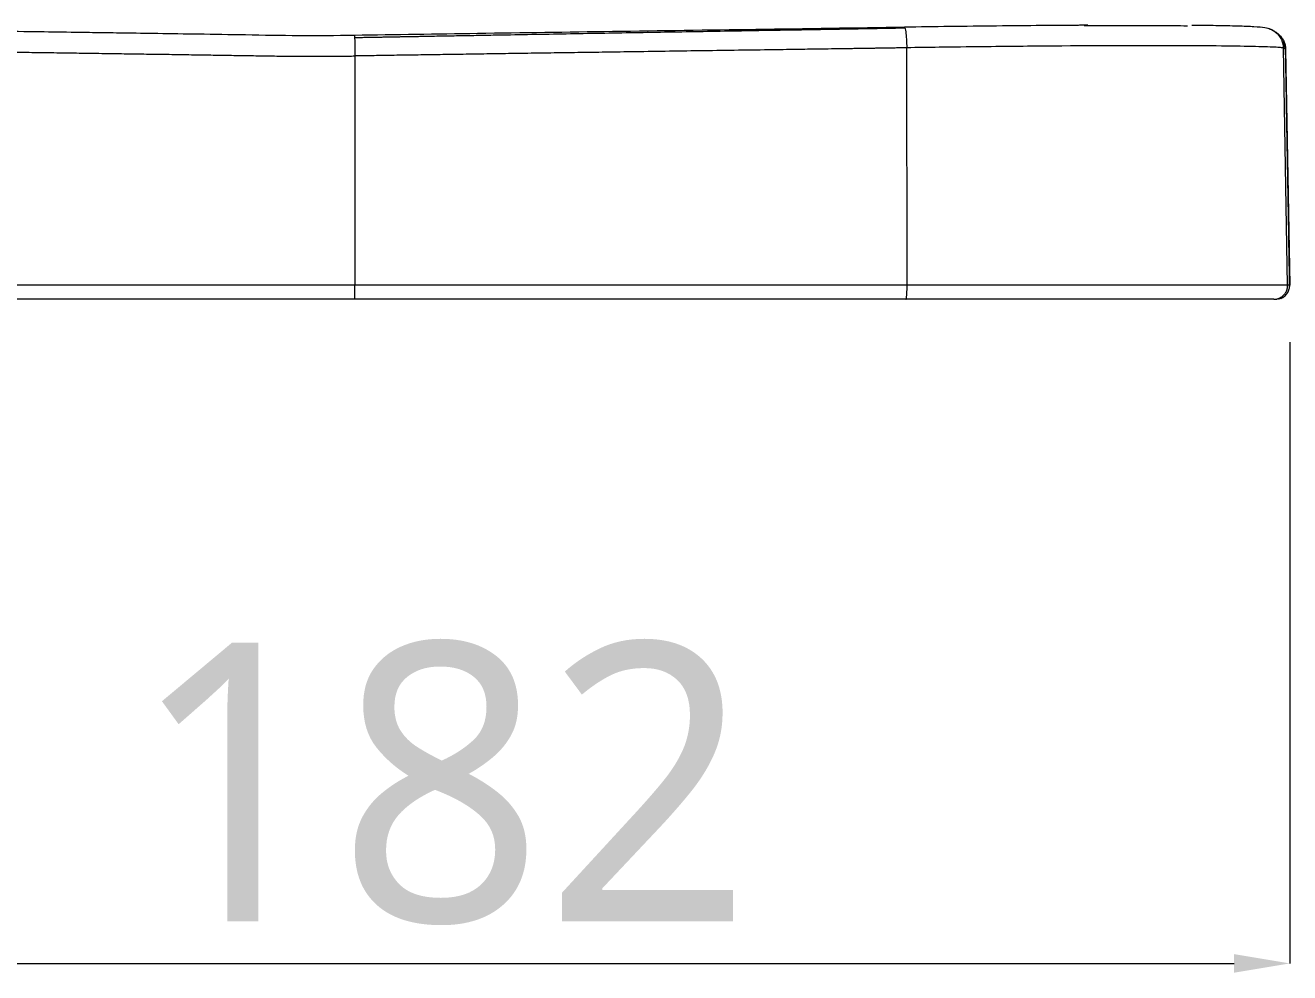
# Model space of a CAD drawing. Extents: x 0 to 1354, y 0 to 992.
# Drawn here: x 827.3 to 918.1, y 278.9 to 346.9 of the extents above; entities that cross this region are included whole.
import ezdxf

# ---------------------------------------------------------------- set-up
doc = ezdxf.new("R2010")
doc.units = 0
doc.header["$LTSCALE"] = 10
doc.header["$MEASUREMENT"] = 0
doc.header["$PDMODE"] = 3
doc.header["$PDSIZE"] = -10
doc.layers.get('0').update_dxf_attribs({"linetype": 'CONTINUOUS'})
doc.layers.get('DEFPOINTS').update_dxf_attribs({"linetype": 'CONTINUOUS'})
doc.layers.add('1', color=7, linetype='CONTINUOUS')
doc.styles.add('Daelim Dimension', font='')
doc.styles.get('Daelim Dimension').set_extended_font_data('NanumGothic')
doc.dimstyles.new('DEFAULT', dxfattribs={"dimscale": 2, "dimtxt": 2, "dimasz": 2, "dimexe": 0, "dimexo": 2, "dimgap": 1, "dimtad": 1, "dimdec": 1, "dimzin": 9, "dimdsep": 46, "dimtxsty": 'Daelim Dimension', "dimcen": 0.5, "dimclrd": 252, "dimclre": 252, "dimclrt": 3, "dimadec": 1, "dimazin": 0, "dimtfac": 1, "dimtdec": 1, "dimtix": 1, "dimtmove": 0, "dimatfit": 3, "dimfxl": 1, "dimtolj": 1, "dimtzin": 1, "dimlwd": 9, "dimlwe": 9, "dimarcsym": 0})

# ---------------------------------------------------------------- blocks, each defined once
blk = doc.blocks.new('*D10')
at = {"color": 5, "linetype": 'ByBlock', "lineweight": 9, "ltscale": 0.5, "transparency": 16777216}
for p, q in [((736.4302977188373, 324.2547346279537), (736.4302977188373, 279.5530721143766)), ((918.0946051862121, 324.1518465728539), (918.0946051862121, 279.5530721143766)), ((740.4302977188373, 279.5530721143766), (914.0946051862121, 279.5530721143766))]:
    blk.add_line(p, q, dxfattribs=at)
at = {"color": 5, "ltscale": 0.5, "transparency": 16777216}
for points in [[(740.4302977188373, 280.2197387810433), (740.4302977188373, 278.8864054477099), (736.4302977188373, 279.5530721143766)], [(914.0946051862121, 280.2197387810433), (914.0946051862121, 278.8864054477099), (918.0946051862121, 279.5530721143766)]]:
    blk.add_solid(points, dxfattribs=at)
at = {"layer": 'DEFPOINTS', "color": 0, "ltscale": 0.5, "transparency": 16777216}
for p in [(736.4302977188373, 328.2547346279537), (918.0946051862121, 328.1518465728539), (918.0946051862121, 279.5530721143766)]:
    blk.add_point(p, dxfattribs=at)
at = {"color": 7, "ltscale": 0.5, "transparency": 16777216, "insert": (857.1128768611317, 292.4400535163795), "char_height": 20, "attachment_point": 5, "style": 'Daelim Dimension'}
blk.add_mtext('\\A1;182', dxfattribs=at)

msp = doc.modelspace()

# ---------------------------------------------------------------- linework, layer by layer
at = {"layer": '1', "color": 7, "linetype": 'Continuous', "lineweight": 13}
for p, q in [((890.608976413369, 328.2547342215273), (890.5823874133689, 345.2990352215272)), ((850.9464194133689, 328.2547342215273), (805.7018804133686, 328.2547342215273))]:
    msp.add_line(p, q, dxfattribs=at)
at = {"layer": '1', "color": 7, "linetype": 'Continuous', "lineweight": 18}
for p, q in [((917.9448344133689, 328.2547342215273), (917.6480164133686, 345.2685452215276)), ((917.7996684133686, 345.1838372215277), (918.0951804133688, 328.2539342215275))]:
    msp.add_line(p, q, dxfattribs=at)
for points, degree, knots in [([(850.9153259209224, 346.1881091839739), (849.5786951671439, 346.1667230352593), (846.9647713671175, 346.1470693917438), (843.2238384318421, 346.2164612791873), (839.8461574866324, 346.2703940778381), (836.9262018970908, 346.3134243315392), (834.467859020901, 346.3490000170252), (832.394690725142, 346.3789370515713), (830.2761818069293, 346.4096223721233), (827.749428909035, 346.4466313677246), (824.5282451423518, 346.4934526323811), (820.6805419933885, 346.5483993213036), (816.2074272174032, 346.6126565662178), (811.2022370482096, 346.6818904982599), (807.6895208067604, 346.7363591845012), (805.87537529058, 346.7653688396902)], 3, [0, 0, 0, 0, 0.0889275642126793, 0.1739155189074947, 0.2489243766054565, 0.3136979411280242, 0.3682333805548496, 0.4125420780199774, 0.4516966568520109, 0.5092693979607583, 0.5807810878287573, 0.666220468125661, 0.7655964992142126, 0.8789013699278001, 1, 1, 1, 1]), ([(890.4313855248179, 346.7677418460014), (886.8737436143283, 346.7139654994669), (879.8814755912017, 346.6095576982159), (869.6512461799975, 346.4646286165232), (860.0366629209266, 346.324170749034), (853.860172248123, 346.2309271330894), (850.9152926418074, 346.1858235397233)], 3, [0, 0, 0, 0, 0.2706250189546137, 0.5315758217988389, 0.7767079261924417, 1, 1, 1, 1]), ([(903.2947592652449, 346.9126337114487), (902.3241543553345, 346.9078428698483), (900.307415751794, 346.8948565865537), (897.0646959068881, 346.8636599751842), (893.7447964256371, 346.826134864026), (891.509499473194, 346.7906315658595), (890.4182416529175, 346.7715301263668)], 3, [0, 0, 0, 0, 0.2517542055530309, 0.5071225943634817, 0.7625455526473067, 1, 1, 1, 1]), ([(890.4314346613296, 346.7614931136447), (890.4565454473004, 346.7356043160314), (890.4840934145268, 346.6379988662072), (890.548040656764, 346.1602780165142), (890.5743806189535, 345.686693068202), (890.5823881672777, 345.2990351578362)], 3, [0, 0, 0, 0, 0.3843076047481717, 0.3843076047481717, 1, 1, 1, 1]), ([(903.5823304646206, 346.9138585438911), (903.5035149550763, 346.9136346482826), (902.4898605846734, 346.9105052305347), (901.3547654043746, 346.9019827458185), (900.2927006034793, 346.8930721631939), (900.29245047122, 346.8930700645662)], 3, [0, 0, 0, 0, 0.0781706073522569, 0.999782896048124, 1, 1, 1, 1]), ([(903.3396945572854, 346.8914389601794), (903.8226576352167, 346.8940047375397), (905.7125937003366, 346.9022598798299), (908.2828932328512, 346.9024954614804), (910.0889402505145, 346.891275686676), (910.7519594763698, 346.885125059948)], 3, [0, 0, 0, 0, 0.1668836133463036, 0.6667886529319474, 1, 1, 1, 1]), ([(916.6777266026129, 346.6461120007264), (916.6207236789237, 346.6812623492895), (916.3705982378415, 346.7433100181631), (915.596308146979, 346.8087735476886), (914.4072359347456, 346.8563707802966), (912.8992362239273, 346.8879576123302), (911.6879405445316, 346.9016248734754), (911.0601324706454, 346.9063832836725)], 3, [0, 0, 0, 0, 0.2052536839317605, 0.4095947744674069, 0.6129622603788728, 0.8155796505559267, 1, 1, 1, 1]), ([(916.8333710152874, 346.5828042236988), (916.8332976455467, 346.5831510394648), (916.8226349703059, 346.5892327358658), (916.7562865230734, 346.615411536686), (916.6456671765445, 346.6578189505042)], 3, [0, 0, 0, 0, 0.1487389750422966, 1, 1, 1, 1]), ([(916.815530207607, 346.5662117408554), (916.853613821941, 346.5522730838386), (916.8913554375808, 346.53671498889), (917.0157423182955, 346.4792980930686), (917.099907899229, 346.4301948660516), (917.2572328907331, 346.3164850842302), (917.3303643868298, 346.2518976148301), (917.46179864546, 346.1111850011237), (917.5200887404881, 346.0350903475835), (917.6198621032377, 345.8763053963546), (917.6613506576832, 345.7936451826606), (917.6944251839427, 345.7101687245874)], 3, [0, 0, 0, 0, 0.0963766863134898, 0.0963766863134898, 0.3222825147351173, 0.3222825147351173, 0.5481883431567449, 0.5481883431567449, 0.7740941715783725, 0.7740941715783725, 1, 1, 1, 1]), ([(917.6944251839427, 345.7101687245874), (917.7297459520978, 345.6210229992764), (917.7554832901378, 345.5309764764813), (917.7897006453868, 345.3541027137042), (917.7982103220497, 345.2672844239585), (917.7996680843921, 345.1838373211392)], 3, [0, 0, 0, 0, 0.5, 0.5, 1, 1, 1, 1]), ([(917.4600177459397, 327.3071260580593), (917.5595841444692, 327.3472688051831), (917.7385750330923, 327.4522582927809), (917.9496483401749, 327.6898687812843), (918.0721848476023, 327.9721750140554), (918.0945829560869, 328.1660282769756), (918.0926204311831, 328.2632760537351)], 3, [0, 0, 0, 0, 0.2556608289900058, 0.5155531792540016, 0.7671168382073841, 1, 1, 1, 1]), ([(890.5196197198388, 327.2372820447383), (889.5216740680444, 327.2372820447383), (887.7001047507174, 327.2372820447383), (886.2036988484929, 327.2372820447383), (884.7009290877322, 327.2372820447383), (881.439574655356, 327.2372820447383), (878.1658627557313, 327.2372820447383), (874.0390562728662, 327.2372820447383), (869.924012616158, 327.2372820447388), (868.3607640639962, 327.2372820447388), (867.128516632818, 327.2372820447388), (865.0678707681122, 327.2372820447388), (863.4454484398793, 327.2372820447388), (861.6101160536919, 327.2372820447388), (859.7614749436125, 327.2372820447388), (857.6300314471869, 327.2372820447388), (855.5433724790723, 327.2372820447388), (854.4153818012014, 327.2372820447388), (853.2908755228586, 327.2372820447388), (852.5581312441559, 327.2372820447388), (850.9407251963694, 327.2372820447388)], 2, [0, 0, 0, 0.125, 0.125, 0.25, 0.25, 0.5, 0.5, 0.625, 0.625, 0.75, 0.75, 0.8125, 0.8125, 0.875, 0.875, 0.9375, 0.9375, 0.96875, 0.96875, 1, 1, 1]), ([(916.945523215546, 327.2372820447383), (916.9210657481526, 327.2372820447383), (916.9106498419956, 327.2372820447383), (916.89048635167, 327.2372820447383), (916.8229109971066, 327.2372820447383), (916.7424911642006, 327.2372820447383), (916.6852045002415, 327.2372820447383), (916.6188208279336, 327.2372820447383), (916.5895020428288, 327.2372820447383), (916.5400003385489, 327.2372820447383), (916.1854850136165, 327.2372820447383), (915.5073391143605, 327.2372820447383), (914.4463909252604, 327.2372820447383), (912.652066926536, 327.2372820447383), (910.8803498413959, 327.2372820447383), (908.4876034944155, 327.2372820447383), (907.2974472170572, 327.2372820447383), (904.6482490153066, 327.2372820447383), (901.7788253680178, 327.2372820447383), (898.715460890433, 327.2372820447383), (897.1138853834436, 327.2372820447383), (895.5148116478399, 327.2372820447383), (893.8567861863585, 327.2372820447383), (892.202566987045, 327.2372820447383), (890.5196197198388, 327.2372820447383)], 2, [0, 0, 0, 0.03125, 0.03125, 0.0625, 0.125, 0.125, 0.1875, 0.1875, 0.25, 0.25, 0.375, 0.375, 0.5, 0.5, 0.625, 0.625, 0.6875, 0.75, 0.8125, 0.875, 0.875, 0.9375, 0.9375, 1, 1, 1])]:
    msp.add_open_spline(points, degree=degree, knots=knots, dxfattribs=at)
at = {"layer": '1', "color": 7, "linetype": 'Continuous', "lineweight": 13}
for points, knots in [([(850.913500758395, 346.0394497052346), (851.0251758508498, 346.0412277376233), (851.2463776001991, 346.0447495961328), (851.574952986753, 346.050228146172), (851.8970804006253, 346.0557067259422), (852.2127592156085, 346.0611898763698), (852.5219895375349, 346.0666495502903), (852.824771338424, 346.0720682080225), (853.1211046309222, 346.0774276662949), (853.4109894577023, 346.0827113253379), (853.6944257790637, 346.0879104276389), (853.9714135824506, 346.093017399038), (854.2419528684841, 346.0980249291285), (854.506043636884, 346.1029261778028), (854.7636858876604, 346.1077147089297), (855.0148796203002, 346.1123844397878), (855.2596248356722, 346.116929768312), (855.4979215320764, 346.1213449044874), (855.7297697162039, 346.1256264196807), (856.1163678512694, 346.1327232258652), (856.6599673579631, 346.142651079165), (857.3628172726408, 346.1554243133339), (858.065974863126, 346.1681135510114), (858.7694403462524, 346.1807089398524), (859.4732134942406, 346.1932299935654), (860.1772942139596, 346.2057054385139), (862.2913375202825, 346.2430676363713), (865.8081241579553, 346.3051164204096), (869.911037579729, 346.3764182444918), (873.189854001525, 346.4333890664936), (875.6510199877198, 346.475327316399), (878.1085736616278, 346.5170882518057), (880.1531037133127, 346.5517837882942), (881.7873442326022, 346.5790878613677), (883.0139653425686, 346.5994466719428), (884.2446676612799, 346.6199909446966), (885.4391505583772, 346.6402650190428), (886.6694856087584, 346.6615345860885), (887.6649462793334, 346.679339726458), (888.4483699001598, 346.6939424372492), (888.9301983762598, 346.7031295772319), (889.3636571146353, 346.7116759218391), (889.74874374821, 346.7195598494388), (890.0854662677798, 346.7266914846412), (890.2937972769419, 346.7312657761902), (890.3899095733095, 346.7333760989247)], [0, 0, 0, 0, 0.0084781510934483, 0.0167931972287015, 0.024945117893478, 0.0329339041993915, 0.0407595485648253, 0.048422043770067, 0.0559213830302726, 0.0632575604402023, 0.0704305726290869, 0.0774404171935392, 0.08428709196752099, 0.090970595034225, 0.0974909247385242, 0.1038480796980505, 0.1100420588065055, 0.1160728612642356, 0.1219404866032405, 0.1276449347031658, 0.1454251124561816, 0.1632133149565917, 0.1810095688952128, 0.198813903410651, 0.2166263579587758, 0.2344469758400962, 0.2522757984416994, 0.3771526457422126, 0.5015148043319708, 0.5639420650375417, 0.6262910223952438, 0.6885633099183425, 0.7507604024299742, 0.7817531487378204, 0.8128536567322723, 0.8440621611044363, 0.8753788863149551, 0.9037373773486758, 0.9376886188260798, 0.9511400645298476, 0.96336500583079, 0.9743634735998958, 0.9841354753118662, 0.9926809940359224, 1, 1, 1, 1]), ([(850.9154441696019, 346.1763131506152), (850.9170221653349, 346.1753091700036), (850.9195627581908, 346.1112710377772), (850.9298688905628, 345.673910275076), (850.9388619969886, 345.1323764820502), (850.9447908008137, 344.7120223533659)], [0, 0, 0, 0, 0.3434555239312349, 0.3434555239312349, 1, 1, 1, 1]), ([(916.6766514854653, 346.6420791344242), (916.8111854214017, 346.5931827278534), (916.9412646430478, 346.5246934441864), (917.4415899939322, 346.1424431183439), (917.6413051764321, 345.6625024194243), (917.6480176687483, 345.2685453617557)], [0, 0, 0, 0, 0.2358027136436242, 0.2358027136436242, 1, 1, 1, 1]), ([(805.7272989656694, 345.2964709908399), (805.8134959183008, 345.2947698388073), (805.9847248373999, 345.2913905264902), (806.2398418299344, 345.2866304836496), (806.4914794609049, 345.282103815385), (806.7396402544327, 345.2778038065965), (806.9843248365964, 345.2736989451994), (807.2255343200745, 345.2697664455179), (807.4632696768776, 345.2659835022043), (807.697531967222, 345.2623290541912), (807.9283225079676, 345.2587849449149), (808.1556430012333, 345.2553431231097), (808.3794952721196, 345.2519953107083), (808.5998810857163, 345.2487341085596), (808.8168021099382, 345.2455526805836), (809.0302599157176, 345.2424447973087), (809.2402559766547, 345.2394048300719), (809.4467916667368, 345.2364275967718), (809.6498682682391, 345.2335088359189), (809.8494869437468, 345.2306433736342), (810.0456488386058, 345.2278316891154), (810.3573922432906, 345.223341327656), (810.9151120679917, 345.2155203198797), (811.8492770360635, 345.2021520970118), (813.1714200036922, 345.1829025977424), (814.8000543562821, 345.1593855918097), (816.5907557336432, 345.1338346851933), (818.3989305915634, 345.1079434290352), (820.1616830860844, 345.0820763909421), (821.8789953170822, 345.0571085756781), (823.5507957947516, 345.0330681415978), (825.1770171160815, 345.0097843691885), (826.7576218324903, 344.9867958725188), (828.3345022864569, 344.9636868406167), (829.922948258697, 344.9405084917091), (831.5382274221774, 344.9170961348589), (833.1536883506496, 344.8937876960379), (834.7692976803755, 344.8703733802811), (836.3850223745285, 344.8468601529037), (838.0008073139247, 344.8233172362163), (839.3363257216133, 344.8033327019873), (840.3857827048723, 344.7870736364787), (841.1434553665849, 344.7751631388303), (841.8839287836731, 344.7632068749533), (842.6072412829913, 344.7513846099002), (843.3134362763967, 344.7397947341312), (844.0025615744617, 344.7286121671884), (844.6746675463337, 344.7180946254218), (845.3298003309228, 344.7084140320433), (845.9680015689992, 344.6999488752688), (846.5892899564001, 344.6930315765728), (847.1936436262276, 344.688054221768), (847.7809894519619, 344.6856069952726), (848.3511536282326, 344.686142976632), (848.9038968984682, 344.6889888018484), (849.4390341581143, 344.6935428188428), (849.9565359139833, 344.6992258261596), (850.4564930868073, 344.7053971756352), (850.7839636179897, 344.7098493041156), (850.9447936933939, 344.7120358708169)], [0, 0, 0, 0, 0.0057340384923109, 0.0113905791694518, 0.0169696735136015, 0.0224713704910338, 0.027895716770782, 0.0332427569168164, 0.038512533556002, 0.0437050875361653, 0.0488204630397958, 0.0538587149294426, 0.0588198974521194, 0.06370406219138401, 0.0685112580710994, 0.0732415313645961, 0.0778949257091046, 0.0824714821253263, 0.0869712390419991, 0.0913942323253007, 0.0957404953129394, 0.1000100587427909, 0.1121151039289634, 0.1328084791375976, 0.1620910061135974, 0.1999648385504255, 0.2409988739004876, 0.2810177805411076, 0.3200233795664015, 0.3580163104406544, 0.3949954541602322, 0.4309596863450496, 0.4659098377857582, 0.4998468355432857, 0.5355497277177663, 0.5712532052516063, 0.6069564828922022, 0.6426593785740752, 0.6783620099701453, 0.7140633975313665, 0.7497618435775654, 0.7668814280384177, 0.7836200455345714, 0.7999783315294371, 0.8159572570736552, 0.8315577457733248, 0.8467808366756244, 0.8616276908737833, 0.8760993076889153, 0.8901965451161002, 0.9039200981996438, 0.9172695940795038, 0.9302433060678978, 0.9428386953955452, 0.9550493558589488, 0.9668692908660272, 0.9782989790572556, 0.9893420124797988, 1, 1, 1, 1]), ([(890.5823883356616, 345.2990351907172), (890.5186695512903, 345.2978305420791), (890.3870829967691, 345.2953428052958), (890.1834497277382, 345.2916231656093), (889.9673434679371, 345.2877596652822), (889.7387584536596, 345.2837635972153), (889.4976946017232, 345.2796317171644), (889.2441541572248, 345.2753650146176), (888.9781433225526, 345.2709632408694), (888.6996724584765, 345.2664265001083), (888.4087555086862, 345.2617547671564), (888.1054051368765, 345.2569479521633), (887.7896256498452, 345.2520061498797), (887.4614167926102, 345.2469294286609), (887.1207772416524, 345.2417176263164), (886.7677055717072, 345.2363714275682), (886.4022003068872, 345.2308881769575), (886.0242596596622, 345.2252783344945), (885.6153497624819, 345.219226648517), (885.0066300546096, 345.2105040055292), (884.0292111907738, 345.1965249420516), (882.5326056155418, 345.1751767088415), (880.5273208459575, 345.1466205489126), (878.1923001831815, 345.1132956918207), (875.7067228626092, 345.0776023864753), (873.2391709815929, 345.0419831616352), (871.2522882877179, 345.01313579985), (869.7457034121535, 344.9911864617814), (868.71889399989, 344.9762099710085), (867.7084533649904, 344.9614509393575), (866.7143900717247, 344.946910428481), (865.7367145972876, 344.9325881454808), (864.7754386889987, 344.9184841473323), (863.830573891652, 344.9045984170768), (862.9021309306872, 344.8909309597391), (861.9901197462077, 344.8774817742903), (861.0945494980297, 344.864250862516), (860.2154282173697, 344.8512382139845), (859.352761958738, 344.8384438232831), (858.5065548044317, 344.8258677090469), (857.6768099340061, 344.8135098714149), (856.8635302566531, 344.8013703110726), (856.0667185020266, 344.7894490301348), (855.2863772204892, 344.7777460241293), (854.5225087976737, 344.7662613130876), (853.7751151832022, 344.7549948247522), (853.0441969368062, 344.7439467867941), (852.3297532739966, 344.7331163224214), (851.6317828351707, 344.7225067037868), (851.1719573213686, 344.7154892009796), (850.9447908031411, 344.712022360555)], [0, 0, 0, 0, 0.0048357934274442, 0.0099864647728209, 0.0154521150540632, 0.0212327984502707, 0.0273285124790087, 0.0337391875516587, 0.0404646759398143, 0.0475047401970822, 0.0548590410951496, 0.0625272207400288, 0.0705091954064221, 0.0788049540144526, 0.0874144858703733, 0.0963377807946375, 0.1055748292588605, 0.1151256225324663, 0.1249901528398412, 0.1365733403354645, 0.1612681485257118, 0.1990734586866145, 0.249988297075819, 0.3131931395119548, 0.3759241341730499, 0.4381823553933504, 0.4999688113918855, 0.5262778435992601, 0.5521718389932402, 0.5776508439343596, 0.6027148844700523, 0.6273638817906346, 0.6515977172463627, 0.6754162808232689, 0.6988194711662776, 0.7218071953485651, 0.7443793686335395, 0.7665359148522966, 0.7882767991822515, 0.8096020410096856, 0.8305116637386063, 0.8510056901862986, 0.8710841423690668, 0.8907470413116787, 0.909994406879704, 0.928826257633946, 0.9472426303671008, 0.9652436380259832, 0.9828293961537375, 1, 1, 1, 1]), ([(917.6480169032602, 345.2685453483871), (917.6341993894539, 345.2750558991495), (917.6066588449758, 345.2880324820105), (917.4847558824372, 345.3105022940788), (917.0478717263154, 345.3436786766913), (915.2965400311077, 345.4043242934174), (910.387995625726, 345.4620761486997), (903.655015808064, 345.442557151395), (898.6282484346116, 345.4002047898346), (895.8819922201442, 345.3716698069231), (893.1820301900393, 345.3409727771279), (891.3585034797316, 345.3115555291877), (890.582388335662, 345.2990351907172)], [0, 0, 0, 0, 0.0316295020988942, 0.063042724007285, 0.125595915277594, 0.2506068264444897, 0.5000374559359071, 0.7493152705718328, 0.8112836768159141, 0.8747240953844894, 0.9466810514978752, 1, 1, 1, 1]), ([(917.7996681386453, 345.1838373220869), (917.7976134705909, 345.1873740398721), (917.7935040497259, 345.194447621335), (917.7554915346172, 345.2281613237071), (917.691006696859, 345.2523917606629), (917.6480169032579, 345.2685453483871)], [0, 0, 0, 0, 0.2499931226374769, 0.4999965576702303, 1, 1, 1, 1]), ([(850.9407251963676, 327.2372820447383), (850.941098270649, 327.2372820447206), (850.9414713353763, 327.2437281325822), (850.9422031160066, 327.2692653959805), (850.942561813777, 327.2883559400577), (850.943251045243, 327.3384490841779), (850.9435815618581, 327.3694504455686), (850.9442016981129, 327.4421744189729), (850.9444913023813, 327.4838952327434), (850.9450184527118, 327.576455293917), (850.9452559857009, 327.6272922525907), (850.9456698328258, 327.7361313702893), (850.9458461366903, 327.794130838053), (850.9461307175375, 327.9150663860185), (850.9462389874452, 327.9779994758508), (850.9463833065956, 328.1063839687938), (850.9464193522308, 328.1718321973456), (850.9464185783436, 328.2372820442722)], [0, 0, 0, 0, 0.125, 0.125, 0.25, 0.25, 0.375, 0.375, 0.5, 0.5, 0.625, 0.625, 0.75, 0.75, 0.875, 0.875, 1, 1, 1, 1]), ([(890.6089758097182, 328.2547344226166), (883.995180727396, 328.2547321791578), (877.407068055712, 328.2547299356954), (864.183263920861, 328.2547254487633), (857.5647788510382, 328.2547232052946), (850.9464135874682, 328.2547209618222)], [0, 0, 0, 0, 0.5, 0.5, 1, 1, 1, 1]), ([(917.9448353275593, 328.254734456558), (917.9427116493504, 328.2547344482925), (917.9362933990916, 328.2547329465935), (917.9251377738628, 328.2547255564389), (917.9092172308856, 328.2547157832385), (917.8876099392196, 328.2547314295691), (917.8547729966741, 328.2547619533159), (917.8069357073414, 328.2547581086985), (917.7406696938219, 328.2547412277052), (917.6513056458425, 328.2547243788338), (917.5330056042595, 328.2547237100632), (917.3780231436758, 328.2547253608561), (917.1767255336696, 328.2547245604462), (916.9174983926764, 328.254730070096), (916.5860257079422, 328.2547616044437), (916.1645769507987, 328.2547885151641), (915.632461302058, 328.2548012167615), (914.9637227823447, 328.2547868390473), (914.1217727786002, 328.2547438235963), (913.0580147846259, 328.254724380711), (911.7404581013479, 328.2547477693172), (910.1885749055655, 328.2547503955127), (908.4794214415947, 328.2547278885238), (906.7066174591289, 328.2547458168353), (904.9333451680493, 328.254754755673), (903.1918464390192, 328.2547411540043), (901.5006940519474, 328.2547271648339), (899.8900284524561, 328.2547531540247), (898.395350953537, 328.2547693318718), (897.0362593799084, 328.2547632752551), (895.8118604836523, 328.2547455673564), (894.7104826085547, 328.2547287336326), (893.7171869126519, 328.2547323703036), (892.8148697805655, 328.2547344694947), (891.9850967677648, 328.254733817075), (891.25797652842, 328.254734936472), (890.8049239725578, 328.2547346089202), (890.608975965155, 328.2547344834773)], [0, 0, 0, 0, 0.0044848825782644, 0.0137514914331142, 0.0241038552019958, 0.0355528178978041, 0.0481061719420595, 0.0617838191954197, 0.0767143758580975, 0.0930799990073264, 0.1110491271159173, 0.1308496529736531, 0.1527319520350193, 0.1769769246235398, 0.2038790916310203, 0.2337173013568163, 0.2668017579737332, 0.3034402295126188, 0.3441745627395952, 0.3902034129127832, 0.442323346362477, 0.4979453729942293, 0.5533570387809857, 0.6063559001706984, 0.6557152313724521, 0.7018677562831429, 0.7452860940180762, 0.7854459207246871, 0.8216180868175772, 0.8537231961404863, 0.8822158476361138, 0.9075628716732154, 0.9302078094904138, 0.950631917651902, 0.9693188197911542, 0.9867408932476204, 1, 1, 1, 1]), ([(918.092817767737, 328.2540328798407), (918.091197034365, 328.2540666990669), (918.0887515518416, 328.254100517546), (918.0791116894179, 328.2542010253999), (918.0696431203423, 328.2542677126146), (918.0446187960792, 328.2544010812251), (918.029066100416, 328.2544677626199), (917.9917512176517, 328.2546011195889), (917.9699608864717, 328.2546677951616), (917.9448359724988, 328.2547344678217)], [0, 0, 0, 0, 0.1445893617829639, 0.1445893617829639, 0.4297262411886426, 0.4297262411886426, 0.7148631205943213, 0.7148631205943213, 1, 1, 1, 1])]:
    msp.add_open_spline(points, degree=3, knots=knots, dxfattribs=at)
at = {"layer": '1', "color": 7, "linetype": 'Continuous', "lineweight": 18}
for points, degree in [([(917.7974223094766, 345.1720094360833), (917.660126764431, 345.7899170588391)], 1), ([(918.094605186056, 328.1518465731567), (917.7972409161066, 345.1879766194099)], 1), ([(918.094605186212, 328.1518465728539), (918.0928209894073, 328.2540640025361)], 1), ([(850.9407251963694, 327.2372820447388), (828.3226432288357, 327.2372820447388), (805.7882305044341, 327.2372820447388)], 2), ([(917.2756793075587, 327.2536824617807), (917.6326102854932, 327.3999637779618)], 1)]:
    msp.add_open_spline(points, degree=degree, dxfattribs=at)
at = {"layer": '1', "color": 7, "linetype": 'Continuous', "lineweight": 13}
for points in [[(850.9447908031407, 344.712022360555), (850.9453337111868, 339.226255225605), (850.9458766192324, 333.7404880906518), (850.9464195272785, 328.2547209557076)], [(850.9464185783436, 328.2372820442722), (850.9464186766008, 328.2430998101279), (850.9464184848594, 328.2489175759754), (850.9464180031628, 328.2547344557568)]]:
    msp.add_open_spline(points, degree=3, dxfattribs=at)
for points, weights in [([(890.5196197198387, 327.2372820447379), (890.5727005666114, 327.2372830732163), (890.6099055582325, 327.660899274357), (890.6089791678214, 328.2547344226175)], [1.175846400946728, 0.9413879722232033, 0.9413845330682388, 1.175836083481835]), ([(916.9455235869171, 327.2372819234076), (917.5391336644548, 327.2372819075865), (917.9551951675176, 327.6609025709174), (917.9448353473708, 328.254734456558)], [1.175826999803772, 0.9413812110811888, 0.9413910004742194, 1.175856367982864])]:
    msp.add_rational_spline(points, weights, degree=3, dxfattribs=at)

# ---------------------------------------------------------------- dimensions: what is measured, and where the dimension line sits
at = {"color": 5, "ltscale": 0.5}
dim = msp.add_linear_dim(base=(918.0946051862121, 279.5530721143766), p1=(736.4302977188373, 328.2547346279537), p2=(918.0946051862121, 328.1518465728539), dimstyle='DEFAULT', override={"dimtxt": 10, "dimdec": 0, "dimclrd": 5, "dimclre": 5, "dimclrt": 7, "dimfxl": 1.25, "dimarcsym": 1}, dxfattribs=at)
dim.commit()
dim.dimension.update_dxf_attribs({"geometry": '*D10', "text_midpoint": (857.1128768611317, 279.5530721143766), "dimtype": 160})

doc.saveas('drawing.dxf')
